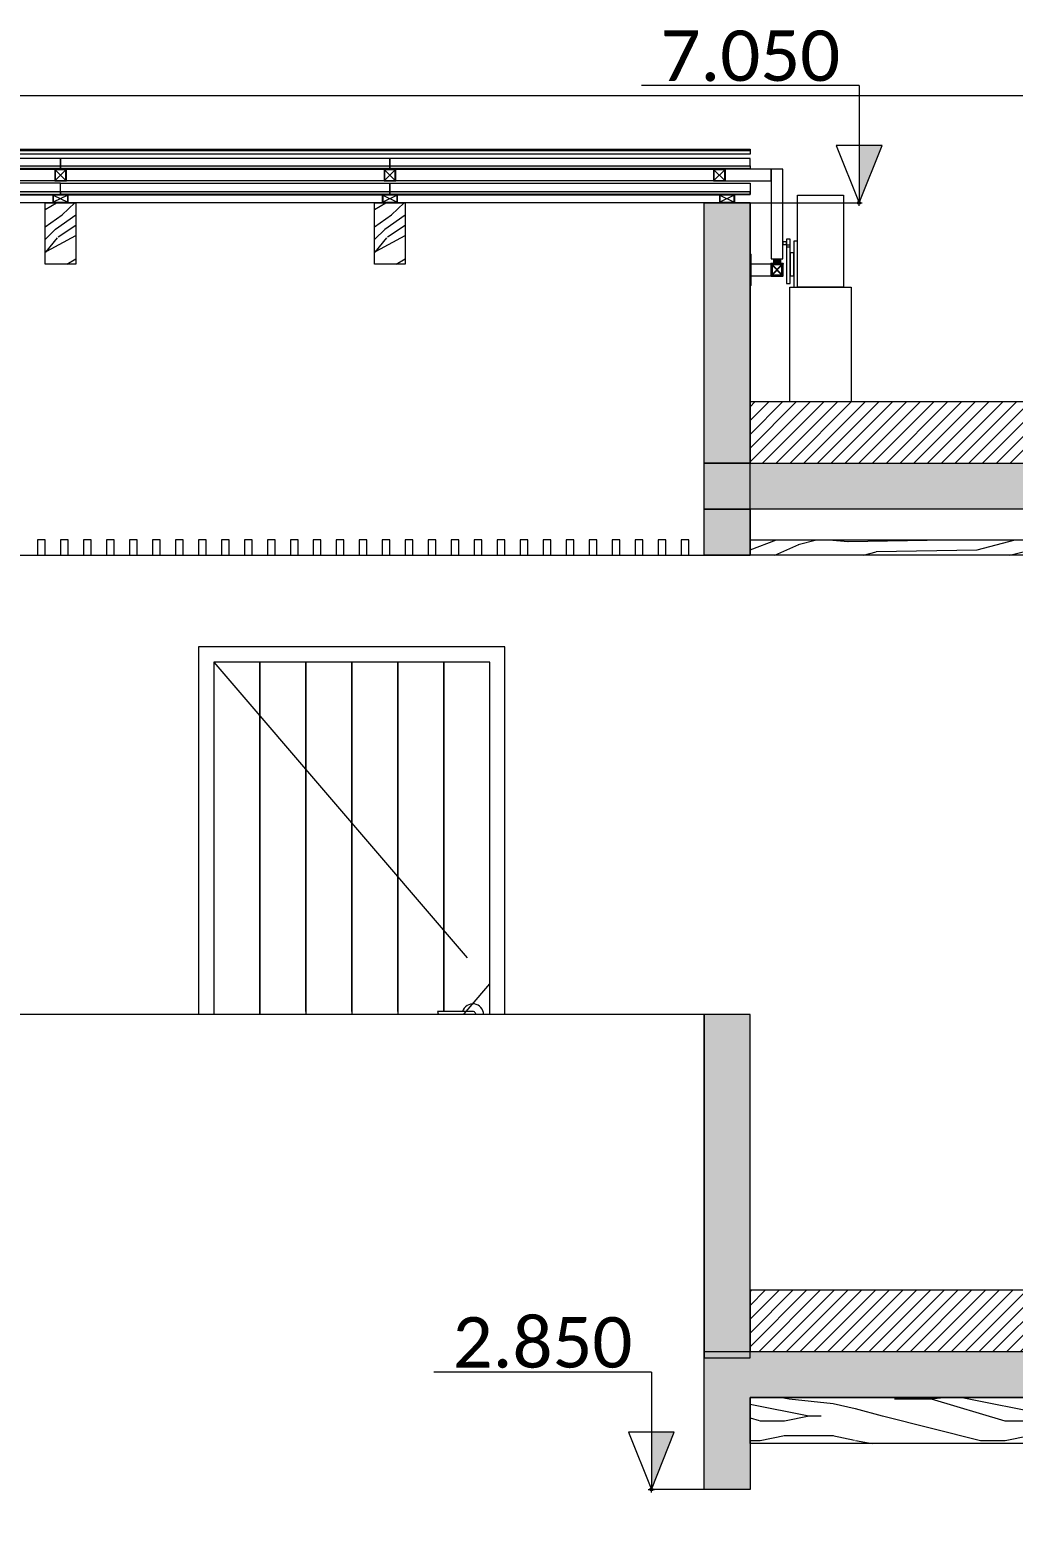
# Model space of a CAD drawing. Header units: metres. Extents: x -197 to 1099, y -24 to 14.
# Drawn here: x 885.166 to 888.374, y 2.74 to 7.614 of the extents above; entities that cross this region are included whole.
import ezdxf
from ezdxf.enums import TextEntityAlignment as Align

# ---------------------------------------------------------------- set-up
doc = ezdxf.new("R2010")
doc.units = ezdxf.units.M
doc.header["$LTSCALE"] = 0.001
doc.header["$PDMODE"] = 34
doc.header["$PDSIZE"] = 0.01
doc.linetypes.add('HIDDEN2', pattern=[4.7625, 3.175, -1.5875])
doc.linetypes.add('HIDDENX2', pattern=[19.05, 12.7, -6.35])
doc.layers.get('0').update_dxf_attribs({"lineweight": 13, "true_color": 0x000000})
for name, color, linetype, lineweight, true_color in [('Jach-Anotaciones-CalidaddeLínea  0.13', 7, 'Continuous', 13, 0x000000), ('Jach-Anotaciones-CalidaddeLínea 0.09', 7, 'Continuous', 9, 0x000000), ('Jach-Anotaciones-Hatch-Lum100%', 7, 'Continuous', 13, 0x000000), ('Jach-Anotaciones-Hatch-Lum50%', 9, 'Continuous', 13, 0x808080), ('Jach-Anotaciones-LineasDetalle0.09mm', 7, 'Continuous', 15, 0x000000), ('Jach-Anotaciones-LineasDetalle0.15mm', 7, 'Continuous', 15, 0x000000), ('JACH-Anotaciones-Textos-Lum50%', 9, 'Continuous', 13, 0x808080), ('JACH-Anotaciones-Textos-Lum75% @ 0.075', 7, 'Continuous', 13, 0x404040), ('JACH-Arq-Lineas-Proyeccion', 250, 'HIDDENX2', 13, 0x333333), ('JACH-Arq-Lineas-Proyeccion Niveles cortes', 9, 'HIDDENX2', 13, 0x808080), ('JACH-Arq-Puertas01-', 7, 'Continuous', 13, 0x404040)]:
    doc.layers.add(name, color=color, linetype=linetype, lineweight=lineweight, true_color=true_color)
doc.layers.add('PDF_Geometry', color=7, linetype='Continuous', true_color=0x4b4b4b)
doc.styles.add('02a-Calibri-JACH(1.8mm)', font='calibri.ttf', dxfattribs={"height": 2.2})
pattern_1 = [(45, (869.457815, 0), (-0.02245064, 0.02245064), [])]
pattern_2 = [(0, (169.421, 45.032), (0, 6.985), [5.08, -1.905]), (90, (169.421, 45.032), (-6.985, 4e-16), [5.08, -1.905])]

# ---------------------------------------------------------------- blocks, each defined once
blk = doc.blocks.new('*U301')
at = {"lineweight": 0, "ltscale": 100}
h = blk.add_hatch(dxfattribs=at)
h.set_pattern_fill('ANGLE', color=256)
h.set_pattern_definition(pattern_2)
h.paths.add_polyline_path([(0, 2.5), (0, 0), (1, 2.5)])
h = blk.add_hatch(color=256, dxfattribs=at)
h.dxf.hatch_style = 1
h.paths.add_polyline_path([(0, 2.5), (0, 0), (1, 2.5)])
for points in [[(0, 5.099), (-9.466, 5.099)], [(0, 5.099), (0, 1.25)]]:
    blk.add_lwpolyline(points, dxfattribs=at)
for points in [[(0, 0), (1, 2.5), (-1, 2.5)], [(0, 2.5), (0, 0), (1, 2.5)]]:
    blk.add_lwpolyline(points, close=True, dxfattribs=at)
blk.add_point((0, 0), dxfattribs=at)
at = {"lineweight": 0, "ltscale": 100, "style": '02a-Calibri-JACH(1.8mm)'}
blk.add_attdef('ALT', text='', height=2.2, dxfattribs=at).set_placement((-4.733, 6.401), align=Align.MIDDLE_CENTER)
blk = doc.blocks.new('*U412')
at = {"lineweight": 0, "ltscale": 100}
h = blk.add_hatch(dxfattribs=at)
h.set_pattern_fill('ANGLE', color=256)
h.set_pattern_definition(pattern_2)
h.paths.add_polyline_path([(0, 2.5), (0, 0), (1, 2.5)])
h = blk.add_hatch(color=256, dxfattribs=at)
h.dxf.hatch_style = 1
h.paths.add_polyline_path([(0, 2.5), (0, 0), (1, 2.5)])
for points in [[(0, 5.099), (-9.466, 5.099)], [(0, 5.099), (0, 1.25)]]:
    blk.add_lwpolyline(points, dxfattribs=at)
for points in [[(0, 0), (1, 2.5), (-1, 2.5)], [(0, 2.5), (0, 0), (1, 2.5)]]:
    blk.add_lwpolyline(points, close=True, dxfattribs=at)
blk.add_point((0, 0), dxfattribs=at)
at = {"lineweight": 0, "ltscale": 100, "style": '02a-Calibri-JACH(1.8mm)'}
blk.add_attdef('ALT', text='', height=2.2, dxfattribs=at).set_placement((-4.733, 6.401), align=Align.MIDDLE_CENTER)

msp = doc.modelspace()

# ---------------------------------------------------------------- hatches: boundary and pattern name
at = {"layer": 'JACH-Anotaciones-Textos-Lum50%', "ltscale": 100}
h = msp.add_hatch(color=256, dxfattribs=at)
h.dxf.hatch_style = 1
h.paths.add_polyline_path([(884.19085, 7.1704), (885.26585, 7.17034), (885.26585, 7.16134), (884.19085, 7.1614)])
h = msp.add_hatch(color=256, dxfattribs=at)
h.dxf.hatch_style = 1
h.paths.add_polyline_path([(885.26585, 7.17034), (886.34085, 7.17029), (886.34085, 7.16129), (885.26585, 7.16134)])
h = msp.add_hatch(color=256, dxfattribs=at)
h.dxf.hatch_style = 1
h.paths.add_polyline_path([(886.34085, 7.17029), (887.51585, 7.17023), (887.51585, 7.16123), (886.34085, 7.16129)])
h = msp.add_hatch(color=256, dxfattribs=at)
h.dxf.hatch_style = 1
h.paths.add_polyline_path([(884.19085, 7.07699), (885.26585, 7.07699), (885.26585, 7.08599), (884.19085, 7.08599)])
h = msp.add_hatch(color=256, dxfattribs=at)
h.dxf.hatch_style = 1
h.paths.add_polyline_path([(885.26585, 7.07699), (886.34085, 7.07699), (886.34085, 7.08599), (885.26585, 7.08599)])
h = msp.add_hatch(color=256, dxfattribs=at)
h.dxf.hatch_style = 1
h.paths.add_polyline_path([(886.34085, 7.07699), (887.51585, 7.07699), (887.51585, 7.08599), (886.34085, 7.08599)])

# ---------------------------------------------------------------- linework, layer by layer
at = {"layer": 'Jach-Anotaciones-CalidaddeLínea  0.13', "ltscale": 100}
msp.add_lwpolyline([(881.01585, 7.4), (888.66585, 7.4)], dxfattribs=at)
at = {"layer": 'Jach-Anotaciones-CalidaddeLínea 0.09', "ltscale": 100}
for points in [[(880.86585, 7.225), (887.51585, 7.225), (887.51585, 7.22392), (880.86585, 7.22392)], [(880.86585, 7.22392), (887.51585, 7.22392), (887.51585, 7.22092), (880.86585, 7.22092)], [(880.86585, 7.22092), (887.51585, 7.22092), (887.51585, 7.20893), (880.86585, 7.20893)], [(884.19085, 7.1704), (885.26585, 7.17034), (885.26585, 7.19455), (884.19085, 7.19461)], [(884.19085, 7.1704), (885.26585, 7.17034), (885.26585, 7.16134), (884.19085, 7.1614)], [(885.26585, 7.17034), (886.34085, 7.17029), (886.34085, 7.1945), (885.26585, 7.19455)], [(885.26585, 7.17034), (886.34085, 7.17029), (886.34085, 7.16129), (885.26585, 7.16134)], [(886.34085, 7.17029), (887.51585, 7.17023), (887.51585, 7.19444), (886.34085, 7.1945)], [(886.34085, 7.17029), (887.51585, 7.17023), (887.51585, 7.16123), (886.34085, 7.16129)], [(884.20985, 7.15949), (885.24685, 7.15949), (885.24685, 7.12162), (884.20985, 7.12162)], [(885.24685, 7.1215), (885.28485, 7.1215), (885.28485, 7.1595), (885.24685, 7.1595)], [(885.24835, 7.123), (885.28335, 7.123), (885.28335, 7.158), (885.24835, 7.158)], [(885.28485, 7.15943), (886.32185, 7.15943), (886.32185, 7.12156), (885.28485, 7.12156)], [(886.32185, 7.12144), (886.35985, 7.12144), (886.35985, 7.15944), (886.32185, 7.15944)], [(886.32335, 7.12294), (886.35835, 7.12294), (886.35835, 7.15794), (886.32335, 7.15794)], [(886.35985, 7.15938), (887.39685, 7.15938), (887.39685, 7.12151), (886.35985, 7.12151)], [(887.39685, 7.12139), (887.43485, 7.12139), (887.43485, 7.15939), (887.39685, 7.15939)], [(887.39835, 7.12289), (887.43335, 7.12289), (887.43335, 7.15789), (887.39835, 7.15789)], [(884.19085, 7.07699), (885.26585, 7.07699), (885.26585, 7.08599), (884.19085, 7.08599)], [(885.26585, 7.07699), (886.34085, 7.07699), (886.34085, 7.08599), (885.26585, 7.08599)], [(886.34085, 7.07699), (887.51585, 7.07699), (887.51585, 7.08599), (886.34085, 7.08599)]]:
    msp.add_lwpolyline(points, close=True, dxfattribs=at)
for points in [[(885.24835, 7.158), (885.28335, 7.123)], [(885.28335, 7.158), (885.24835, 7.123)], [(886.32335, 7.15794), (886.35835, 7.12294)], [(886.35835, 7.15794), (886.32335, 7.12294)], [(887.39835, 7.15789), (887.43335, 7.12289)], [(887.43335, 7.15789), (887.39835, 7.12289)]]:
    msp.add_lwpolyline(points, dxfattribs=at)
at = {"layer": 'Jach-Anotaciones-LineasDetalle0.09mm', "ltscale": 100}
for points in [[(885.26273, 7.16134), (885.26898, 7.16134), (885.26898, 7.15949), (885.26273, 7.15949)], [(886.33773, 7.16129), (886.34398, 7.16129), (886.34398, 7.15943), (886.33773, 7.15943)], [(887.41273, 7.16123), (887.41898, 7.16123), (887.41898, 7.15938), (887.41273, 7.15938)], [(885.26585, 7.11363), (884.19085, 7.11363), (884.19085, 7.07699), (885.26585, 7.07699)], [(885.26272, 7.07699), (885.26897, 7.07699), (885.26897, 7.07605), (885.26272, 7.07605)], [(885.26585, 7.11363), (886.34085, 7.11363), (886.34085, 7.07699), (885.26585, 7.07699)], [(886.33772, 7.07699), (886.34397, 7.07699), (886.34397, 7.07605), (886.33772, 7.07605)], [(886.34085, 7.11363), (887.51585, 7.11363), (887.51585, 7.07699), (886.34085, 7.07699)], [(886.71629, 5.6), (885.71585, 5.6), (885.71585, 3.5), (886.71629, 3.5)], [(886.66629, 5.55), (885.76585, 5.55), (885.76585, 3.5), (886.66629, 3.5)], [(885.91607, 5.55), (885.76585, 5.55), (885.76585, 3.5), (885.91607, 3.5)]]:
    msp.add_lwpolyline(points, close=True, dxfattribs=at)
for points in [[(886.06607, 4.41), (886.06607, 5.55), (885.91607, 5.55), (885.91607, 3.5), (886.06607, 3.5), (886.06607, 4.39)], [(886.21607, 4.41), (886.21607, 5.55), (886.06607, 5.55), (886.06607, 3.5), (886.21607, 3.5), (886.21607, 4.39)], [(886.36629, 4.41), (886.36629, 5.55), (886.21629, 5.55), (886.21629, 3.5), (886.36629, 3.5), (886.36629, 4.39)], [(886.51629, 4.41), (886.51629, 5.55), (886.36629, 5.55), (886.36629, 3.5), (886.51629, 3.5), (886.51629, 4.39)], [(886.51629, 4.39), (886.51629, 3.5), (886.66629, 3.5), (886.66629, 5.55), (886.51629, 5.55), (886.51629, 4.41)]]:
    msp.add_lwpolyline(points, dxfattribs=at)
at = {"layer": 'Jach-Anotaciones-LineasDetalle0.15mm'}
msp.add_lwpolyline([(886.50146, 4.39), (886.61129, 4.39, 1.0000011), (886.61129, 4.41), (886.49629, 4.41)], format="xyb", close=True, dxfattribs=at)
msp.add_lwpolyline([(886.60891, 4.33844), (886.61368, 4.33844), (886.61368, 4.31549), (886.60891, 4.31549)], close=True, dxfattribs=at)
msp.add_circle((886.61129, 4.32696), 0.01816, dxfattribs=at)
msp.add_arc((886.61129, 4.4), 0.035, 196.60155, 163.39845, dxfattribs=at)
at = {"layer": 'JACH-Arq-Lineas-Proyeccion', "ltscale": 100}
msp.add_lwpolyline([(885.76585, 5.55), (886.66585, 4.5), (886.53728, 4.35)], dxfattribs=at)

# ---------------------------------------------------------------- next in the draw order: wipeouts: each hides what was drawn before it
at = {"ltscale": 100}
msp.add_wipeout([(887.36585, 2.85), (887.36585, 4.4), (881.66585, 4.4), (881.66585, 5.9), (887.51585, 5.9), (887.51585, 7.05), (881.01585, 7.05), (881.01585, 2.85), (879.66585, 2.85), (879.66585, 0), (887.36585, 0), (887.36585, 0.175), (888.81585, 0.175), (888.81585, 2.85), (888.66585, 2.85), (888.66585, 3), (887.51585, 3), (887.51585, 2.85)], dxfattribs=at).dxf.layer = 'JACH-Arq-Puertas01-'

# ---------------------------------------------------------------- next in the draw order: hatches: boundary and pattern name
at = {"layer": 'Jach-Anotaciones-Hatch-Lum100%', "ltscale": 100}
h = msp.add_hatch(color=256, dxfattribs=at)
h.dxf.hatch_style = 1
h.paths.add_polyline_path([(887.36587, 7.05), (887.51585, 7.05), (887.51585, 6.2), (887.36587, 6.2)])
h = msp.add_hatch(color=256, dxfattribs=at)
h.dxf.hatch_style = 1
h.paths.add_polyline_path([(888.81585, 6.05), (887.36587, 6.05), (887.36587, 6.2), (888.81585, 6.2)])
h = msp.add_hatch(color=256, dxfattribs=at)
h.dxf.hatch_style = 1
h.paths.add_polyline_path([(887.36587, 6.05), (887.51585, 6.05), (887.51585, 5.9), (887.36587, 5.9)])
h = msp.add_hatch(color=256, dxfattribs=at)
h.dxf.hatch_style = 1
h.paths.add_polyline_path([(887.51585, 4.4), (887.36585, 4.4), (887.36585, 3.28), (887.51585, 3.28)])
h = msp.add_hatch(color=256, dxfattribs=at)
h.dxf.hatch_style = 1
h.paths.add_polyline_path([(887.36585, 3.3), (888.81585, 3.3), (888.81585, 2.85), (888.66585, 2.85), (888.66585, 3.15), (887.51585, 3.15), (887.51585, 2.85), (887.36585, 2.85)])
at = {"layer": 'Jach-Anotaciones-Hatch-Lum50%', "ltscale": 100}
h = msp.add_hatch(dxfattribs=at)
h.set_pattern_fill('WOOD_01', color=256, scale=0.6, angle=45, pattern_type=2)
h.set_pattern_definition([(45, (897.75555, 0.63215), (-0.424264, 0.424264), [0.12, -0.48]), (53.9726, (897.9889, 0.407294), (2.121321363, 2.969847486), [0.115412, -11.425817]), (50.7105, (897.9592, 0.428507), (3.39411877, 4.2426346), [0.120599, -5.909326]), (29.5779, (897.831922, 0.555786), (5.939691386, 3.394117717), [0.180499, -17.869426]), (38.6599, (897.7004, 0.70428), (0.42426334, 0.42426507), [0.108665, -5.324566]), (30.0686, (897.95496, 0.475176), (2.12131965, 1.27279289), [0.093145, -9.221359]), (33.6901, (897.56039, 0.57276), (0.424264, 0.4242643), [0.244753, -2.814658]), (50.7105, (898.027084, 0.36911), (3.39411877, 4.2426346), [0.0603, -5.969625]), (45, (897.84465, 0.54306), (-0.424264, 0.424264), [0.06, -0.54]), (45, (897.7089, 0.5091), (-0.424264, 0.424264), [0.18, -0.42]), (56.3099, (897.7301, 0.65761), (1.2727932, 2.1213192), [0.061188, -2.998223]), (47.7263, (897.84465, 0.458205), (8.06101912, 8.90954388), [0.126143, -12.488135]), (37.4054, (897.87859, 0.46669), (3.81837388, 2.9698511), [0.090796, -8.98885]), (45, (898.0186, 0.28426), (-0.424264, 0.424264), [0.12, -0.48]), (43.8309, (897.997385, 0.220617), (0.424263821, 0.424264472), [0.294061, -29.11206]), (45, (897.6792, 0.5388), (-0.424264, 0.424264), [0.06, -0.54]), (45, (897.6877, 0.6152), (-0.424264, 0.424264), [0.06, -0.54]), (45, (897.4586, 0.46245), (-0.424264, 0.424264), [0.09, -0.51]), (35.5377, (897.55191, 0.59821), (0.42426394, 0.4242643), [0.182483, -3.467174]), (45, (897.41614, 0.46245), (-0.424264, 0.424264), [0.12, -0.48]), (45, (897.7513, 0.03394), (-0.424264, 0.424264), [0.066, -0.534]), (45, (897.9465, 0.2715), (-0.424264, 0.424264), [0.06, -0.54]), (45, (897.7174, 0.0679), (-0.424264, 0.424264), [0.126, -0.474]), (50.4403, (897.90829, 0.309713), (3.818378705, 4.666902416), [0.12657, -12.530443]), (45, (897.8786, 0.3479), (-0.424264, 0.424264), [0.114, -0.486]), (45, (897.6495, 0.13576), (-0.424264, 0.424264), [0.066, -0.534]), (43.8309, (897.632518, 0.254558), (0.424263821, 0.424264472), [0.294061, -29.11206]), (45, (897.6325, 0.3309), (-0.424264, 0.424264), [0.06, -0.54]), (45, (897.57736, 0.3012), (-0.424264, 0.424264), [0.06, -0.54]), (45, (897.74707, 0.47093), (-0.424264, 0.424264), [0.12, -0.48]), (45, (897.65373, 0.39457), (-0.424264, 0.424264), [0.06, -0.54]), (45, (897.51797, 0.3606), (-0.424264, 0.424264), [0.12, -0.48]), (64.6538, (897.81071, 0.296985), (2.96985089, 6.36395884), [0.089197, -8.830444]), (56.3099, (897.61979, 0.34365), (1.2727932, 2.1213192), [0.061188, -2.998223]), (56.3099, (897.81071, 0.49215), (1.2727932, 2.1213192), [0.061188, -2.998223]), (50.7105, (897.52221, 0.52609), (3.39411877, 4.2426346), [0.0603, -5.969625]), (34.6952, (897.36099, 0.424264), (2.96984622, 2.12132258), [0.067082, -6.641121]), (33.6901, (897.79798, 0.08061), (0.424264, 0.42426435), [0.061188, -2.998223]), (135, (897.8489, 0.11455), (-0.424264, -0.424264), [0, -0.6]), (31.6076, (897.52221, 0.263044), (8.90953261, 5.515445915), [0.129522, -12.822692]), (56.3099, (897.72161, 0.58124), (1.2727932, 2.1213192), [0.061188, -2.998223]), (55.3048, (897.9889, 0.313955), (1.69705786, 2.54558264), [0.067082, -6.641121]), (33.6901, (897.67494, 0.37335), (0.424264, 0.42426435), [0.061188, -2.998223]), (33.6901, (897.69616, 0.43699), (0.424264, 0.42426435), [0.061188, -2.998223]), (26.5651, (897.56464, 0.22062), (0.4242635, 0.4242645), [0.075895, -1.821472]), (30.9638, (897.46706, 0.41154), (0.4242634, 0.4242644), [0.247387, -2.226476]), (28.3008, (897.52221, 0.52609), (3.81837394, 2.12132298), [0.187925, -6.076257]), (45, (897.501, 0.5473), (-0.424264, 0.424264), [0.072, -0.528]), (30.9638, (897.80647, 0.15698), (0.4242634, 0.4242644), [0.247387, -2.226476]), (30.9638, (897.73434, 0.14425), (0.4242634, 0.4242644), [0.247387, -2.226476]), (30.9638, (897.69616, 0.18243), (0.4242634, 0.4242644), [0.247387, -2.226476]), (34.6952, (897.46281, 0.32244), (2.96984622, 2.12132258), [0.067082, -6.641121]), (30.9638, (897.60282, 0.44548), (0.4242634, 0.4242644), [0.123693, -2.35017]), (34.6952, (897.598577, 0.186676), (2.96984622, 2.12132258), [0.067082, -6.641121]), (42.6141, (897.848893, 0.377595), (0.424263525, 0.424264566), [0.144125, -14.268369]), (34.6952, (897.725856, 0.407294), (2.96984622, 2.12132258), [0.067082, -6.641121]), (57.5288, (897.78101, 0.44548), (1.2727927, 2.12132025), [0.055317, -5.47641]), (34.5626, (897.61979, 0.165463), (5.51542654, 3.818382702), [0.231836, -22.951773]), (36.8699, (897.81071, 0.296985), (0.42426394, 0.42426374), [0.084853, -4.157788]), (49.7636, (897.65373, 0.22486), (4.2426443, 5.09116518), [0.1445, -7.080457]), (45, (897.74707, 0.33517), (-0.424264, 0.424264), [0.186, -0.414]), (29.7449, (897.40766, 0.377595), (2.1213195, 1.2727928), [0.06841, -6.772642]), (35.5377, (897.84889, 0.11455), (0.42426394, 0.42426427), [0.182483, -3.467174]), (25.0169, (897.6707, 0.11455), (1.69705594, 0.84852837), [0.070228, -6.952591]), (45, (897.76404, 0.7085), (-0.424264, 0.424264), [0.03, -0.57]), (45, (897.9507, 0.52184), (-0.424264, 0.424264), [0.06, -0.54]), (56.3099, (898.10345, 0.36911), (1.2727932, 2.1213192), [0.061188, -2.998223]), (45, (898.06527, 0.4158), (-0.424264, 0.424264), [0.108, -0.492]), (28.3008, (897.836165, 0.636396), (3.81837394, 2.12132298), [0.062642, -6.20154]), (33.0207, (897.929503, 0.551543), (9.758539134, 6.363495148), [0.110404, -20.130386]), (135, (898.10345, 0.3691), (-0.424264, -0.424264), [0, -0.6]), (45, (898.1374, 0.42), (-0.424264, 0.424264), [0.054, -0.546]), (45, (898.0568, 0.50063), (-0.424264, 0.424264), [0.054, -0.546]), (45, (898.03557, 0.52184), (-0.424264, 0.424264), [0.054, -0.546]), (21.0376, (897.89132, 0.666095), (4.24263504, 1.69706195), [0.059093, -5.850217]), (33.5163, (897.840408, 0.717006), (2.545650366, 1.6969903074), [0.055103, -39.129315]), (26.5651, (897.99314, 0.56427), (0.4242635, 0.4242645), [0.05692, -1.840445]), (32.4712, (897.785253, 0.77216), (2.54558438, 1.69705658), [0.055317, -5.47641])])
h.paths.add_polyline_path([(885.21585, 7.05), (885.31583, 7.05), (885.31583, 6.85), (885.21585, 6.85)])
h = msp.add_hatch(dxfattribs=at)
h.set_pattern_fill('WOOD_01', color=256, scale=0.6, angle=45, pattern_type=2)
h.set_pattern_definition([(45, (898.83055, 0.63215), (-0.424264, 0.424264), [0.12, -0.48]), (53.9726, (899.0639, 0.407294), (2.121321363, 2.969847486), [0.115412, -11.425817]), (50.7105, (899.0342, 0.428507), (3.39411877, 4.2426346), [0.120599, -5.909326]), (29.5779, (898.906922, 0.555786), (5.939691386, 3.394117717), [0.180499, -17.869426]), (38.6599, (898.7754, 0.70428), (0.42426334, 0.42426507), [0.108665, -5.324566]), (30.0686, (899.02996, 0.475176), (2.12131965, 1.27279289), [0.093145, -9.221359]), (33.6901, (898.63539, 0.57276), (0.424264, 0.4242643), [0.244753, -2.814658]), (50.7105, (899.102084, 0.36911), (3.39411877, 4.2426346), [0.0603, -5.969625]), (45, (898.91965, 0.54306), (-0.424264, 0.424264), [0.06, -0.54]), (45, (898.7839, 0.5091), (-0.424264, 0.424264), [0.18, -0.42]), (56.3099, (898.8051, 0.65761), (1.2727932, 2.1213192), [0.061188, -2.998223]), (47.7263, (898.91965, 0.458205), (8.06101912, 8.90954388), [0.126143, -12.488135]), (37.4054, (898.95359, 0.46669), (3.81837388, 2.9698511), [0.090796, -8.98885]), (45, (899.0936, 0.28426), (-0.424264, 0.424264), [0.12, -0.48]), (43.8309, (899.072385, 0.220617), (0.424263821, 0.424264472), [0.294061, -29.11206]), (45, (898.7542, 0.5388), (-0.424264, 0.424264), [0.06, -0.54]), (45, (898.7627, 0.6152), (-0.424264, 0.424264), [0.06, -0.54]), (45, (898.5336, 0.46245), (-0.424264, 0.424264), [0.09, -0.51]), (35.5377, (898.62691, 0.59821), (0.42426394, 0.4242643), [0.182483, -3.467174]), (45, (898.49114, 0.46245), (-0.424264, 0.424264), [0.12, -0.48]), (45, (898.8263, 0.03394), (-0.424264, 0.424264), [0.066, -0.534]), (45, (899.0215, 0.2715), (-0.424264, 0.424264), [0.06, -0.54]), (45, (898.7924, 0.0679), (-0.424264, 0.424264), [0.126, -0.474]), (50.4403, (898.98329, 0.309713), (3.818378705, 4.666902416), [0.12657, -12.530443]), (45, (898.9536, 0.3479), (-0.424264, 0.424264), [0.114, -0.486]), (45, (898.7245, 0.13576), (-0.424264, 0.424264), [0.066, -0.534]), (43.8309, (898.707518, 0.254558), (0.424263821, 0.424264472), [0.294061, -29.11206]), (45, (898.7075, 0.3309), (-0.424264, 0.424264), [0.06, -0.54]), (45, (898.65236, 0.3012), (-0.424264, 0.424264), [0.06, -0.54]), (45, (898.82207, 0.47093), (-0.424264, 0.424264), [0.12, -0.48]), (45, (898.72873, 0.39457), (-0.424264, 0.424264), [0.06, -0.54]), (45, (898.59297, 0.3606), (-0.424264, 0.424264), [0.12, -0.48]), (64.6538, (898.88571, 0.296985), (2.96985089, 6.36395884), [0.089197, -8.830444]), (56.3099, (898.69479, 0.34365), (1.2727932, 2.1213192), [0.061188, -2.998223]), (56.3099, (898.88571, 0.49215), (1.2727932, 2.1213192), [0.061188, -2.998223]), (50.7105, (898.59721, 0.52609), (3.39411877, 4.2426346), [0.0603, -5.969625]), (34.6952, (898.43599, 0.424264), (2.96984622, 2.12132258), [0.067082, -6.641121]), (33.6901, (898.87298, 0.08061), (0.424264, 0.42426435), [0.061188, -2.998223]), (135, (898.9239, 0.11455), (-0.424264, -0.424264), [0, -0.6]), (31.6076, (898.59721, 0.263044), (8.90953261, 5.515445915), [0.129522, -12.822692]), (56.3099, (898.79661, 0.58124), (1.2727932, 2.1213192), [0.061188, -2.998223]), (55.3048, (899.0639, 0.313955), (1.69705786, 2.54558264), [0.067082, -6.641121]), (33.6901, (898.74994, 0.37335), (0.424264, 0.42426435), [0.061188, -2.998223]), (33.6901, (898.77116, 0.43699), (0.424264, 0.42426435), [0.061188, -2.998223]), (26.5651, (898.63964, 0.22062), (0.4242635, 0.4242645), [0.075895, -1.821472]), (30.9638, (898.54206, 0.41154), (0.4242634, 0.4242644), [0.247387, -2.226476]), (28.3008, (898.59721, 0.52609), (3.81837394, 2.12132298), [0.187925, -6.076257]), (45, (898.576, 0.5473), (-0.424264, 0.424264), [0.072, -0.528]), (30.9638, (898.88147, 0.15698), (0.4242634, 0.4242644), [0.247387, -2.226476]), (30.9638, (898.80934, 0.14425), (0.4242634, 0.4242644), [0.247387, -2.226476]), (30.9638, (898.77116, 0.18243), (0.4242634, 0.4242644), [0.247387, -2.226476]), (34.6952, (898.53781, 0.32244), (2.96984622, 2.12132258), [0.067082, -6.641121]), (30.9638, (898.67782, 0.44548), (0.4242634, 0.4242644), [0.123693, -2.35017]), (34.6952, (898.673577, 0.186676), (2.96984622, 2.12132258), [0.067082, -6.641121]), (42.6141, (898.923893, 0.377595), (0.424263525, 0.424264566), [0.144125, -14.268369]), (34.6952, (898.800856, 0.407294), (2.96984622, 2.12132258), [0.067082, -6.641121]), (57.5288, (898.85601, 0.44548), (1.2727927, 2.12132025), [0.055317, -5.47641]), (34.5626, (898.69479, 0.165463), (5.51542654, 3.818382702), [0.231836, -22.951773]), (36.8699, (898.88571, 0.296985), (0.42426394, 0.42426374), [0.084853, -4.157788]), (49.7636, (898.72873, 0.22486), (4.2426443, 5.09116518), [0.1445, -7.080457]), (45, (898.82207, 0.33517), (-0.424264, 0.424264), [0.186, -0.414]), (29.7449, (898.48266, 0.377595), (2.1213195, 1.2727928), [0.06841, -6.772642]), (35.5377, (898.92389, 0.11455), (0.42426394, 0.42426427), [0.182483, -3.467174]), (25.0169, (898.7457, 0.11455), (1.69705594, 0.84852837), [0.070228, -6.952591]), (45, (898.83904, 0.7085), (-0.424264, 0.424264), [0.03, -0.57]), (45, (899.0257, 0.52184), (-0.424264, 0.424264), [0.06, -0.54]), (56.3099, (899.17845, 0.36911), (1.2727932, 2.1213192), [0.061188, -2.998223]), (45, (899.14027, 0.4158), (-0.424264, 0.424264), [0.108, -0.492]), (28.3008, (898.911165, 0.636396), (3.81837394, 2.12132298), [0.062642, -6.20154]), (33.0207, (899.004503, 0.551543), (9.758539134, 6.363495148), [0.110404, -20.130386]), (135, (899.17845, 0.3691), (-0.424264, -0.424264), [0, -0.6]), (45, (899.2124, 0.42), (-0.424264, 0.424264), [0.054, -0.546]), (45, (899.1318, 0.50063), (-0.424264, 0.424264), [0.054, -0.546]), (45, (899.11057, 0.52184), (-0.424264, 0.424264), [0.054, -0.546]), (21.0376, (898.96632, 0.666095), (4.24263504, 1.69706195), [0.059093, -5.850217]), (33.5163, (898.915408, 0.717006), (2.545650366, 1.6969903074), [0.055103, -39.129315]), (26.5651, (899.06814, 0.56427), (0.4242635, 0.4242645), [0.05692, -1.840445]), (32.4712, (898.860253, 0.77216), (2.54558438, 1.69705658), [0.055317, -5.47641])])
h.paths.add_polyline_path([(886.29085, 7.05), (886.39083, 7.05), (886.39083, 6.85), (886.29085, 6.85)])
h = msp.add_hatch(dxfattribs=at)
h.set_pattern_fill('ANSI31', color=256, scale=0.01)
h.set_pattern_definition(pattern_1)
h.paths.add_polyline_path([(887.51585, 6.2), (888.66585, 6.2), (888.66585, 6.4), (887.51585, 6.4)])
h = msp.add_hatch(dxfattribs=at)
h.set_pattern_fill('ANSI31', color=256, scale=0.01)
h.set_pattern_definition(pattern_1)
h.paths.add_polyline_path([(887.51585, 6.2), (888.66585, 6.2), (888.66585, 6.4), (887.51585, 6.4)])
h = msp.add_hatch(dxfattribs=at)
h.set_pattern_fill('WOOD_01', color=256, scale=0.8, angle=15, pattern_type=2)
h.set_pattern_definition([(15, (869.84496, 0.74975), (-0.207055, 0.77274), [0.16, -0.64]), (23.9726, (869.964495, 0.334538), (4.429389244, 2.01507025), [0.153883, -15.234423]), (20.7105, (869.94434, 0.37883), (6.74761385, 2.63622662), [0.160798, -7.8791]), (359.5779, (869.882227, 0.610654), (9.121309987, -0.040604702), [0.240666, -23.825902]), (8.6599, (869.82935, 0.8698), (0.7727405, 0.2070569), [0.144886, -7.09942]), (0.0686, (869.97056, 0.43555), (3.29801754, 0.05548154), [0.124194, -12.295146]), (3.6901, (869.58, 0.81127), (0.7727408, 0.2070556), [0.326338, -3.752878]), (20.7105, (869.98313, 0.26499), (6.74761385, 2.63622662), [0.0804, -7.9595]), (15, (869.8884, 0.5875), (-0.207055, 0.77274), [0.08, -0.72]), (15, (869.70904, 0.6388), (-0.207055, 0.77274), [0.24, -0.56]), (26.3099, (869.83253, 0.79611), (2.8839078, 1.6009596), [0.081584, -3.99763]), (17.7263, (869.83187, 0.48949), (15.24775904, 4.91384237), [0.16819, -16.650846]), (7.4054, (869.87672, 0.47666), (6.3889791, 0.88370608), [0.121062, -11.985134]), (15, (869.9168, 0.1727), (-0.207055, 0.77274), [0.16, -0.64]), (13.8309, (869.849842, 0.113326), (0.772740644, 0.207055868), [0.392082, -38.81608]), (15, (869.69455, 0.6929), (-0.207055, 0.77274), [0.08, -0.72]), (15, (869.7553, 0.7754), (-0.207055, 0.77274), [0.08, -0.72]), (15, (869.3889, 0.7518), (-0.207055, 0.77274), [0.12, -0.68]), (5.5377, (869.58718, 0.84632), (0.7727406, 0.20705555), [0.24331, -4.6229]), (15, (869.3399, 0.7801), (-0.207055, 0.77274), [0.16, -0.64]), (15, (869.44125, 0.0618), (-0.207055, 0.77274), [0.088, -0.712]), (15, (869.825, 0.20605), (-0.207055, 0.77274), [0.08, -0.72]), (15, (869.4247, 0.1236), (-0.207055, 0.77274), [0.168, -0.632]), (20.4403, (869.80636, 0.2756), (7.52035222, 2.84328893), [0.16876, -16.707258]), (15, (869.7975, 0.3395), (-0.207055, 0.77274), [0.152, -0.648]), (15, (869.39156, 0.2473), (-0.207055, 0.77274), [0.088, -0.712]), (13.8309, (869.451157, 0.395762), (0.772740644, 0.207055868), [0.392082, -38.81608]), (15, (869.5021, 0.48394), (-0.207055, 0.77274), [0.08, -0.72]), (15, (869.4186, 0.4864), (-0.207055, 0.77274), [0.08, -0.72]), (15, (869.7277, 0.56924), (-0.207055, 0.77274), [0.16, -0.64]), (15, (869.569, 0.5433), (-0.207055, 0.77274), [0.08, -0.72]), (15, (869.3896, 0.5946), (-0.207055, 0.77274), [0.16, -0.64]), (34.6538, (869.6852, 0.32596), (7.67192765, 5.3685661), [0.118929, -11.773925]), (26.3099, (869.49586, 0.50713), (2.8839078, 1.6009596), [0.081584, -3.99763]), (26.3099, (869.8153, 0.55131), (2.8839078, 1.6009596), [0.081584, -3.99763]), (20.7105, (869.5048, 0.782836), (6.74761385, 2.63622662), [0.0804, -7.9595]), (4.6952, (869.25076, 0.77274), (4.84349809, 0.46959485), [0.089442, -8.854828]), (3.6901, (869.52625, 0.0846), (0.7727408, 0.2070556), [0.081584, -3.99763]), (105, (869.6077, 0.08985), (-0.77274, -0.207055), [0, -0.8]), (1.6076, (869.32944, 0.4791), (13.96480605, 0.42899996), [0.172696, -17.096923]), (26.3099, (869.77182, 0.71359), (2.8839078, 1.6009596), [0.081584, -3.99763]), (25.3048, (869.90227, 0.22676), (3.65664872, 1.80801374), [0.089442, -8.854828]), (3.6901, (869.57934, 0.50465), (0.7727408, 0.2070556), [0.081584, -3.99763]), (3.6901, (869.64626, 0.56399), (0.7727408, 0.2070556), [0.081584, -3.99763]), (356.5651, (869.35015, 0.40183), (0.7727403, 0.207056), [0.101193, -2.42863]), (0.9638, (869.36475, 0.68733), (0.7727401, 0.2070561), [0.32985, -2.968635]), (358.3008, (869.5048, 0.782836), (5.82329377, -0.09608983), [0.250567, -8.101676]), (15, (869.49445, 0.8215), (-0.207055, 0.77274), [0.096, -0.704]), (0.9638, (869.58696, 0.16712), (0.7727401, 0.2070561), [0.32985, -2.968635]), (0.9638, (869.4952, 0.2005), (0.7727401, 0.2070561), [0.32985, -2.968635]), (0.9638, (869.47656, 0.27005), (0.7727401, 0.2070561), [0.32985, -2.968635]), (4.6952, (869.30045, 0.58728), (4.84349809, 0.46959485), [0.089442, -8.854828]), (0.9638, (869.54414, 0.63602), (0.7727401, 0.2070561), [0.164924, -3.13356]), (4.6952, (869.36671, 0.340006), (4.84349809, 0.46959485), [0.089442, -8.854828]), (12.6141, (869.78303, 0.393583), (0.772740365, 0.20705617), [0.192166, -19.024492]), (4.6952, (869.66076, 0.5099), (4.84349809, 0.46959485), [0.089442, -8.854828]), (27.5288, (869.7499, 0.51722), (2.88390792, 1.60096117), [0.073756, -7.30188]), (4.5626, (869.377063, 0.301369), (8.914254463, 0.732137535), [0.309115, -30.602364]), (6.8699, (869.6852, 0.32596), (0.7727403, 0.20705494), [0.113137, -5.543717]), (19.7636, (869.45585, 0.34733), (8.29309377, 3.05034164), [0.192666, -9.44061]), (15, (869.6372, 0.4125), (-0.207055, 0.77274), [0.248, -0.552]), (359.7449, (869.273536, 0.68774), (3.2980173, 0.05548152), [0.091214, -9.030189]), (5.5377, (869.60767, 0.08985), (0.7727406, 0.20705555), [0.24331, -4.6229]), (355.0169, (869.40191, 0.20864), (2.52527699, -0.15157446), [0.093638, -9.270122]), (15, (869.9057, 0.8323), (-0.207055, 0.77274), [0.04, -0.76]), (15, (869.9968, 0.4923), (-0.207055, 0.77274), [0.08, -0.72]), (26.3099, (870.07131, 0.21408), (2.8839078, 1.6009596), [0.081584, -3.99763]), (15, (870.0583, 0.2934), (-0.207055, 0.77274), [0.144, -0.656]), (358.3008, (869.94087, 0.700906), (5.82329377, -0.09608983), [0.083522, -8.26872]), (3.0207, (869.992076, 0.5407), (15.51052049, 0.842238517), [0.147206, -26.840515]), (105, (870.0713, 0.2141), (-0.77274, -0.207055), [0, -0.8]), (15, (870.14444, 0.2502), (-0.207055, 0.77274), [0.072, -0.728]), (15, (870.1051, 0.3971), (-0.207055, 0.77274), [0.072, -0.728]), (15, (870.09475, 0.4357), (-0.207055, 0.77274), [0.072, -0.728]), (351.0376, (870.02435, 0.69843), (6.0303476, -0.868825), [0.078791, -7.80029]), (3.5163, (869.999506, 0.791158), (4.07079072, 0.2624153776), [0.07347, -52.17242]), (356.5651, (870.07405, 0.51297), (0.7727403, 0.207056), [0.075894, -2.453926]), (2.4712, (869.97259, 0.89161), (4.0707587, 0.2625359), [0.073756, -7.30188])])
h.paths.add_polyline_path([(887.51585, 5.95), (888.66585, 5.95), (888.66585, 5.9), (887.51585, 5.9)])
h = msp.add_hatch(dxfattribs=at)
h.set_pattern_fill('ANSI31', color=256, scale=0.01)
h.set_pattern_definition([(45, (869.457815, 0.03), (-0.02245064, 0.02245064), [])])
h.paths.add_polyline_path([(887.51585, 3.3), (888.66585, 3.3), (888.66585, 3.5), (887.51585, 3.5)])
h = msp.add_hatch(dxfattribs=at)
h.set_pattern_fill('WOOD_01', color=256, scale=0.8, pattern_type=2)
h.set_pattern_definition([(0, (870.0258, 0.624), (0, 0.8), [0.16, -0.64]), (8.9726, (870.033815, 0.192), (4.80000002, 0.7999981), [0.153883, -15.234423]), (5.7105, (870.025815, 0.24), (7.20000014, 0.7999884), [0.160798, -7.8791]), (344.5779, (870.025815, 0.48), (8.799999616, -2.39998987), [0.240666, -23.825902]), (353.6599, (870.041815, 0.744), (0.80000025, 1.63e-06), [0.144886, -7.09942]), (345.0686, (870.065815, 0.288), (3.2, -0.7999987), [0.124194, -12.295146]), (348.6901, (869.78581, 0.752), (0.8000002, 3e-07), [0.326338, -3.752878]), (5.7105, (870.033815, 0.12), (7.20000014, 0.7999884), [0.0804, -7.9595]), (0, (870.0258, 0.456), (0, 0.8), [0.08, -0.72]), (0, (869.8658, 0.552), (0, 0.8), [0.24, -0.56]), (11.3099, (870.02581, 0.672), (3.1999998, 0.799998), [0.081584, -3.99763]), (2.7263, (869.945815, 0.376), (16.000000236, 0.799996814), [0.16819, -16.650846]), (352.4054, (869.985815, 0.352), (6.39999989, -0.79999495), [0.121062, -11.985134]), (0, (869.9458, 0.048), (0, 0.8), [0.16, -0.64]), (358.8309, (869.865815, 0.008), (0.800000147, 6.14e-07), [0.392082, -38.81608]), (0, (869.8658, 0.608), (0, 0.8), [0.08, -0.72]), (0, (869.9458, 0.672), (0, 0.8), [0.08, -0.72]), (0, (869.5858, 0.744), (0, 0.8), [0.12, -0.68]), (350.5377, (869.80181, 0.784), (0.8000001, 3e-07), [0.24331, -4.6229]), (0, (869.5458, 0.784), (0, 0.8), [0.16, -0.64]), (0, (869.4578, 0.064), (0, 0.8), [0.088, -0.712]), (0, (869.8658, 0.104), (0, 0.8), [0.08, -0.72]), (0, (869.4578, 0.128), (0, 0.8), [0.168, -0.632]), (5.4403, (869.865815, 0.176), (7.99999976, 0.79999583), [0.16876, -16.707258]), (0, (869.8738, 0.24), (0, 0.8), [0.152, -0.648]), (0, (869.4578, 0.256), (0, 0.8), [0.088, -0.712]), (358.8309, (869.553815, 0.384), (0.800000147, 6.14e-07), [0.392082, -38.81608]), (0, (869.6258, 0.456), (0, 0.8), [0.08, -0.72]), (0, (869.5458, 0.48), (0, 0.8), [0.08, -0.72]), (0, (869.8658, 0.48), (0, 0.8), [0.16, -0.64]), (0, (869.7058, 0.496), (0, 0.8), [0.08, -0.72]), (0, (869.5458, 0.592), (0, 0.8), [0.16, -0.64]), (19.6538, (869.761815, 0.256), (8.8000002, 3.19999566), [0.118929, -11.773925]), (11.3099, (869.62581, 0.48), (3.1999998, 0.799998), [0.081584, -3.99763]), (11.3099, (869.94581, 0.44), (3.1999998, 0.799998), [0.081584, -3.99763]), (5.7105, (869.705815, 0.744), (7.20000014, 0.7999884), [0.0804, -7.9595]), (349.6952, (869.457815, 0.8), (4.79999998, -0.79999576), [0.089442, -8.854828]), (348.6901, (869.54581, 0.064), (0.8000002, 3e-07), [0.081584, -3.99763]), (90, (869.6258, 0.048), (-0.8, 5e-17), [0, -0.8]), (346.6076, (869.457815, 0.496), (13.60000018, -3.199975626), [0.172696, -17.096923]), (11.3099, (869.94581, 0.608), (3.1999998, 0.799998), [0.081584, -3.99763]), (10.3048, (869.945815, 0.104), (3.99999983, 0.79999684), [0.089442, -8.854828]), (348.6901, (869.70581, 0.456), (0.8000002, 3e-07), [0.081584, -3.99763]), (348.6901, (869.78581, 0.496), (0.8000002, 3e-07), [0.081584, -3.99763]), (341.5651, (869.45781, 0.416), (0.7999998, 9e-07), [0.101193, -2.42863]), (345.9638, (869.54581, 0.688), (0.7999997, 1e-06), [0.32985, -2.968635]), (343.3008, (869.705815, 0.744), (5.59999997, -1.599995), [0.250567, -8.101676]), (0, (869.7058, 0.784), (0, 0.8), [0.096, -0.704]), (345.9638, (869.62581, 0.128), (0.7999997, 1e-06), [0.32985, -2.968635]), (345.9638, (869.54581, 0.184), (0.7999997, 1e-06), [0.32985, -2.968635]), (345.9638, (869.54581, 0.256), (0.7999997, 1e-06), [0.32985, -2.968635]), (349.6952, (869.457815, 0.608), (4.79999998, -0.79999576), [0.089442, -8.854828]), (345.9638, (869.70581, 0.592), (0.7999997, 1e-06), [0.164924, -3.13356]), (349.6952, (869.457815, 0.352), (4.79999998, -0.79999576), [0.089442, -8.854828]), (357.6141, (869.873815, 0.296), (0.799999957, 9.8e-07), [0.192166, -19.024492]), (349.6952, (869.785815, 0.44), (4.79999998, -0.79999576), [0.089442, -8.854828]), (12.5288, (869.873815, 0.424), (3.2000004, 0.79999944), [0.073756, -7.30188]), (349.5626, (869.457815, 0.312), (8.799999746, -1.599988275), [0.309115, -30.602364]), (351.8699, (869.76181, 0.256), (0.7999996, -2e-07), [0.113137, -5.543717]), (4.7636, (869.545815, 0.336), (8.79999996, 0.79999316), [0.192666, -9.44061]), (0, (869.7378, 0.352), (0, 0.8), [0.248, -0.552]), (344.7449, (869.457815, 0.712), (3.19999977, -0.79999866), [0.091214, -9.030189]), (350.5377, (869.62581, 0.048), (0.8000001, 3e-07), [0.24331, -4.6229]), (340.0169, (869.457815, 0.216), (2.3999999, -0.79999946), [0.093638, -9.270122]), (0, (870.1058, 0.688), (0, 0.8), [0.04, -0.76]), (0, (870.1058, 0.336), (0, 0.8), [0.08, -0.72]), (11.3099, (870.10581, 0.048), (3.1999998, 0.799998), [0.081584, -3.99763]), (0, (870.1138, 0.128), (0, 0.8), [0.144, -0.656]), (343.3008, (870.105815, 0.552), (5.59999997, -1.599995), [0.083522, -8.26872]), (348.0207, (870.113815, 0.384), (15.19999969, -3.200878166), [0.147206, -26.840515]), (90, (870.1058, 0.048), (-0.8, 5e-17), [0, -0.8]), (0, (870.1858, 0.064), (0, 0.8), [0.072, -0.728]), (0, (870.1858, 0.216), (0, 0.8), [0.072, -0.728]), (0, (870.1858, 0.256), (0, 0.8), [0.072, -0.728]), (336.0376, (870.185815, 0.528), (5.60000002, -2.39998932), [0.07879, -7.80029]), (348.5163, (870.185815, 0.624), (3.999999987, -0.8001243765), [0.07347, -52.17242]), (341.5651, (870.18581, 0.336), (0.8, 9e-07), [0.075894, -2.453926]), (347.4712, (870.185815, 0.728), (4.00000026, -0.7999997), [0.073756, -7.30188])])
h.paths.add_polyline_path([(887.51585, 3.15), (888.66585, 3.15), (888.66585, 3), (887.51585, 3)])

# ---------------------------------------------------------------- next in the draw order: linework, layer by layer
at = {"layer": 'Jach-Anotaciones-CalidaddeLínea  0.13', "ltscale": 100}
for points in [[(887.67135, 7.0745), (887.82135, 7.0745), (887.82135, 6.7745), (887.67135, 6.7745)], [(887.36585, 2.85), (887.36585, 4.4), (881.66585, 4.4), (881.66585, 5.9), (887.51585, 5.9), (887.51585, 7.05), (881.01585, 7.05), (881.01585, 2.85), (879.66585, 2.85), (879.66585, 0), (887.36585, 0), (887.36585, 0.175), (888.81585, 0.175), (888.81585, 2.85), (888.66585, 2.85), (888.66585, 3), (887.51585, 3), (887.51585, 2.85)], [(885.21585, 7.05), (885.31583, 7.05), (885.31583, 6.85), (885.21585, 6.85)], [(886.29085, 7.05), (886.39083, 7.05), (886.39083, 6.85), (886.29085, 6.85)], [(887.36587, 7.05), (887.51585, 7.05), (887.51585, 6.2), (887.36587, 6.2)], [(887.62285, 6.914), (887.63535, 6.914), (887.63535, 6.923), (887.62285, 6.923)], [(887.63535, 6.906), (887.64735, 6.906), (887.64735, 6.931), (887.63535, 6.931)], [(887.65935, 6.7745), (887.67135, 6.7745), (887.67135, 6.9245), (887.65935, 6.9245)], [(887.63535, 6.787), (887.64735, 6.787), (887.64735, 6.912), (887.63535, 6.912)], [(887.64735, 6.812), (887.65935, 6.812), (887.65935, 6.887), (887.64735, 6.887)], [(887.51885, 6.85), (887.51885, 6.812), (887.58485, 6.812), (887.58485, 6.85)], [(887.64635, 6.7745), (887.84635, 6.7745), (887.84635, 6.4), (887.64635, 6.4)], [(887.51585, 6.2), (888.66585, 6.2), (888.66585, 6.4), (887.51585, 6.4)], [(888.81585, 6.05), (887.36587, 6.05), (887.36587, 6.2), (888.81585, 6.2)], [(887.36587, 6.05), (887.51585, 6.05), (887.51585, 5.9), (887.36587, 5.9)], [(887.51585, 5.95), (888.66585, 5.95), (888.66585, 5.9), (887.51585, 5.9)], [(887.51585, 4.4), (887.36585, 4.4), (887.36585, 3.28), (887.51585, 3.28)], [(887.51585, 3.3), (888.66585, 3.3), (888.66585, 3.5), (887.51585, 3.5)], [(887.36585, 3.3), (888.81585, 3.3), (888.81585, 2.85), (888.66585, 2.85), (888.66585, 3.15), (887.51585, 3.15), (887.51585, 2.85), (887.36585, 2.85)], [(887.51585, 3.15), (888.66585, 3.15), (888.66585, 3), (887.51585, 3)]]:
    msp.add_lwpolyline(points, close=True, dxfattribs=at)
at = {"layer": 'Jach-Anotaciones-CalidaddeLínea 0.09', "ltscale": 100}
for points in [[(884.21584, 7.07605), (885.24085, 7.07605), (885.24085, 7.05), (884.21584, 7.05)], [(885.24084, 7.05), (885.29084, 7.05), (885.29084, 7.07605), (885.24084, 7.07605)], [(885.24234, 7.0515), (885.28934, 7.0515), (885.28934, 7.07455), (885.24234, 7.07455)], [(885.29084, 7.07605), (886.31584, 7.07605), (886.31584, 7.05), (885.29084, 7.05)], [(886.31584, 7.05), (886.36584, 7.05), (886.36584, 7.07605), (886.31584, 7.07605)], [(886.31734, 7.0515), (886.36434, 7.0515), (886.36434, 7.07455), (886.31734, 7.07455)], [(886.36584, 7.07605), (887.41586, 7.07605), (887.41586, 7.05), (886.36584, 7.05)], [(887.41586, 7.05), (887.46586, 7.05), (887.46586, 7.07605), (887.41586, 7.07605)], [(887.41736, 7.0515), (887.46436, 7.0515), (887.46436, 7.07455), (887.41736, 7.07455)]]:
    msp.add_lwpolyline(points, close=True, dxfattribs=at)
for points in [[(885.24234, 7.07455), (885.28934, 7.0515)], [(885.28934, 7.07455), (885.24234, 7.0515)], [(886.31734, 7.07455), (886.36434, 7.0515)], [(886.36434, 7.07455), (886.31734, 7.0515)], [(887.41736, 7.07455), (887.46436, 7.0515)], [(887.46436, 7.07455), (887.41736, 7.0515)]]:
    msp.add_lwpolyline(points, dxfattribs=at)
at = {"layer": 'JACH-Arq-Lineas-Proyeccion', "linetype": 'HIDDEN2', "ltscale": 100}
for points in [[(885.19085, 5.9), (885.21585, 5.9), (885.21585, 5.95), (885.19085, 5.95)], [(885.26585, 5.9), (885.29085, 5.9), (885.29085, 5.95), (885.26585, 5.95)], [(885.34085, 5.9), (885.36585, 5.9), (885.36585, 5.95), (885.34085, 5.95)], [(885.41585, 5.9), (885.44085, 5.9), (885.44085, 5.95), (885.41585, 5.95)], [(885.49085, 5.9), (885.51585, 5.9), (885.51585, 5.95), (885.49085, 5.95)], [(885.56585, 5.9), (885.59085, 5.9), (885.59085, 5.95), (885.56585, 5.95)], [(885.64085, 5.9), (885.66585, 5.9), (885.66585, 5.95), (885.64085, 5.95)], [(885.71585, 5.9), (885.74085, 5.9), (885.74085, 5.95), (885.71585, 5.95)], [(885.79085, 5.9), (885.81585, 5.9), (885.81585, 5.95), (885.79085, 5.95)], [(885.86585, 5.9), (885.89085, 5.9), (885.89085, 5.95), (885.86585, 5.95)], [(885.94085, 5.9), (885.96585, 5.9), (885.96585, 5.95), (885.94085, 5.95)], [(886.01585, 5.9), (886.04085, 5.9), (886.04085, 5.95), (886.01585, 5.95)], [(886.09085, 5.9), (886.11585, 5.9), (886.11585, 5.95), (886.09085, 5.95)], [(886.16585, 5.9), (886.19085, 5.9), (886.19085, 5.95), (886.16585, 5.95)], [(886.24085, 5.9), (886.26585, 5.9), (886.26585, 5.95), (886.24085, 5.95)], [(886.31585, 5.9), (886.34085, 5.9), (886.34085, 5.95), (886.31585, 5.95)], [(886.39085, 5.9), (886.41585, 5.9), (886.41585, 5.95), (886.39085, 5.95)], [(886.46585, 5.9), (886.49085, 5.9), (886.49085, 5.95), (886.46585, 5.95)], [(886.54085, 5.9), (886.56585, 5.9), (886.56585, 5.95), (886.54085, 5.95)], [(886.61585, 5.9), (886.64085, 5.9), (886.64085, 5.95), (886.61585, 5.95)], [(886.69085, 5.9), (886.71585, 5.9), (886.71585, 5.95), (886.69085, 5.95)], [(886.76585, 5.9), (886.79085, 5.9), (886.79085, 5.95), (886.76585, 5.95)], [(886.84085, 5.9), (886.86585, 5.9), (886.86585, 5.95), (886.84085, 5.95)], [(886.91585, 5.9), (886.94085, 5.9), (886.94085, 5.95), (886.91585, 5.95)], [(886.99085, 5.9), (887.01585, 5.9), (887.01585, 5.95), (886.99085, 5.95)], [(887.06585, 5.9), (887.09085, 5.9), (887.09085, 5.95), (887.06585, 5.95)], [(887.14085, 5.9), (887.16585, 5.9), (887.16585, 5.95), (887.14085, 5.95)], [(887.21585, 5.9), (887.24085, 5.9), (887.24085, 5.95), (887.21585, 5.95)], [(887.29085, 5.9), (887.31585, 5.9), (887.31585, 5.95), (887.29085, 5.95)]]:
    msp.add_lwpolyline(points, close=True, dxfattribs=at)
at = {"layer": 'JACH-Arq-Lineas-Proyeccion Niveles cortes', "ltscale": 100}
msp.add_lwpolyline([(887.36585, 2.85), (887.19388, 2.85)], dxfattribs=at)
at = {"layer": 'PDF_Geometry', "ltscale": 100}
for points in [[(887.51585, 6.781), (887.51885, 6.781), (887.51885, 6.881), (887.51585, 6.881)], [(887.59335, 6.852), (887.59935, 6.852), (887.59935, 6.877), (887.59335, 6.877)], [(887.61435, 6.852), (887.60835, 6.852), (887.60835, 6.877), (887.61435, 6.877)], [(887.62285, 6.85), (887.58485, 6.85), (887.58485, 6.812), (887.62285, 6.812)], [(887.62085, 6.848), (887.58685, 6.848), (887.58685, 6.814), (887.62085, 6.814)], [(887.59935, 6.87287), (887.60835, 6.87287), (887.60835, 6.86037), (887.59935, 6.86037)]]:
    msp.add_lwpolyline(points, close=True, dxfattribs=at)
msp.add_lwpolyline([(887.60085, 6.857, -1.0001796), (887.60685, 6.857), (887.60685, 6.852), (887.62285, 6.852), (887.62285, 6.85), (887.58485, 6.85), (887.58485, 6.852), (887.60086, 6.852), (887.60085, 6.857)], format="xyb", dxfattribs=at)
msp.add_lwpolyline([(887.58485, 6.85), (887.59785, 6.85), (887.62285, 6.85)], dxfattribs=at)

# ---------------------------------------------------------------- next in the draw order: block references
at = {"layer": 'JACH-Anotaciones-Textos-Lum75% @ 0.075', "ltscale": 100, "xscale": 0.075, "yscale": 0.075, "zscale": 0.075}
msp.add_blockref('*U412', (887.19388, 2.85), dxfattribs=at).add_auto_attribs({'ALT': '2.850'})

# ---------------------------------------------------------------- next in the draw order: wipeouts: each hides what was drawn before it
at = {"ltscale": 100}
msp.add_wipeout([(887.58485, 6.86662), (887.62285, 6.86662), (887.62285, 7.1), (887.58485, 7.1)], dxfattribs=at).dxf.layer = 'PDF_Geometry'

# ---------------------------------------------------------------- next in the draw order: linework, layer by layer
at = {"layer": 'Jach-Anotaciones-CalidaddeLínea  0.13', "ltscale": 100}
msp.add_lwpolyline([(887.58485, 6.86662), (887.62285, 6.86662), (887.62285, 7.15966), (887.58485, 7.15966)], close=True, dxfattribs=at)
at = {"layer": 'Jach-Anotaciones-CalidaddeLínea 0.09', "ltscale": 100}
msp.add_lwpolyline([(887.43485, 7.12139), (887.58485, 7.12139), (887.58485, 7.15939), (887.43485, 7.15939)], close=True, dxfattribs=at)
at = {"layer": 'JACH-Arq-Lineas-Proyeccion Niveles cortes', "ltscale": 100}
msp.add_lwpolyline([(887.51585, 7.05), (887.87191, 7.05)], dxfattribs=at)
at = {"layer": 'PDF_Geometry', "ltscale": 100}
for points in [[(887.58685, 6.848), (887.62085, 6.814)], [(887.62085, 6.848), (887.58685, 6.814)]]:
    msp.add_lwpolyline(points, dxfattribs=at)

# ---------------------------------------------------------------- next in the draw order: block references
at = {"layer": 'JACH-Anotaciones-Textos-Lum75% @ 0.075', "ltscale": 100, "xscale": 0.075, "yscale": 0.075, "zscale": 0.075}
msp.add_blockref('*U301', (887.87191, 7.05), dxfattribs=at).add_auto_attribs({'ALT': '7.050'})

doc.saveas('drawing.dxf')
